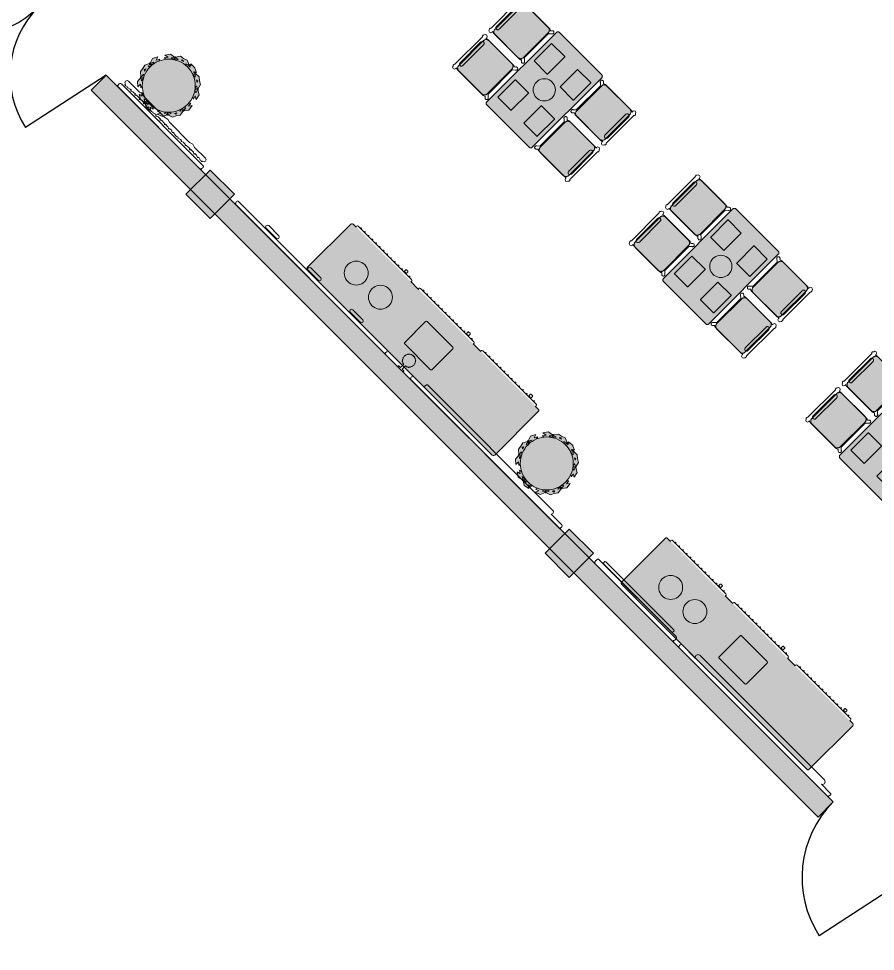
# Model space of a CAD drawing. Extents: x 2172.2 to 2210.6, y 415.3 to 458.1.
# Drawn here: x 2187.01 to 2197.02, y 415.27 to 426.18 of the extents above; entities that cross this region are included whole.
import ezdxf

# ---------------------------------------------------------------- set-up
doc = ezdxf.new("R2010")
doc.units = 0
for name, color, linetype, lineweight in [('AYAA_B2_CHAIRS', 7, 'Continuous', 18), ('AYAA_B2_COLUMNS', 8, 'Continuous', 30), ('AYAA_B2_FINE_DETAIL', 8, 'Continuous', 9), ('AYAA_B2_PLANTS', 94, 'Continuous', 18), ('AYAA_B2_SERVICE', 7, 'Continuous', 18), ('AYAA_B2_TABLES', 7, 'Continuous', 18), ('AYAA_B2_WALL_DECOR', 32, 'Continuous', 13), ('AYAA_B2_WALL_LIGHTS', 32, 'Continuous', 13), ('AYAA_B2_WALLS', 7, 'Continuous', 30)]:
    doc.layers.add(name, color=color, linetype=linetype, lineweight=lineweight)

# ---------------------------------------------------------------- blocks, each defined once
blk = doc.blocks.new('AYAA_B2_ARCHITECTURE')
at = {"layer": 'AYAA_B2_COLUMNS', "true_color": 0xc2b092}
for points in [[(-0.472302, -9.875465), (-0.755142, -10.158305), (-1.03795, -9.87543), (-0.755142, -9.592627)], [(3.727698, -14.075465), (3.444858, -14.358305), (3.16205, -14.07543), (3.444858, -13.792626)]]:
    blk.add_hatch(color=256, dxfattribs=at).paths.add_polyline_path(points)
at = {"layer": 'AYAA_B2_WALLS', "true_color": 0xe4e1d8}
blk.add_hatch(color=256, dxfattribs=at).paths.add_polyline_path([(6.354817, -17.161343), (-2.147606, -8.65892), (-1.970829, -8.482143), (6.531594, -16.984568)])
at = {"layer": 'AYAA_B2_COLUMNS', "linetype": 'Continuous', "lineweight": -2}
for points in [[(-0.472302, -9.875465), (-0.755142, -10.158305), (-1.03795, -9.87543), (-0.755142, -9.592627)], [(3.727698, -14.075465), (3.444858, -14.358305), (3.16205, -14.07543), (3.444858, -13.792626)]]:
    blk.add_lwpolyline(points, close=True, dxfattribs=at)
at = {"layer": 'AYAA_B2_WALLS', "linetype": 'Continuous', "lineweight": -2}
blk.add_lwpolyline([(6.354817, -17.161343), (-2.147606, -8.65892), (-1.970829, -8.482143), (6.531594, -16.984568)], close=True, dxfattribs=at)
blk = doc.blocks.new('AYAA_B2_DOOR_D0')
at = {"color": 0, "linetype": 'Continuous'}
blk.add_lwpolyline([(-0.625, 0), (-0.365, 1.223)], dxfattribs=at)
at = {"color": 0}
blk.add_arc((-0.625, 0), 1.25, 0, 78, dxfattribs=at)
blk = doc.blocks.new('AYAA_B2_DOOR_D3')
at = {"color": 0, "linetype": 'Continuous'}
for points in [[(-1.125, 0), (-0.891, 1.1)], [(1.125, 0), (0.891, 1.1)]]:
    blk.add_lwpolyline(points, dxfattribs=at)
at = {"color": 0}
for centre, start, end in [((-1.125, 0), 0, 78), ((1.125, 0), 102, 180)]:
    blk.add_arc(centre, 1.125, start, end, dxfattribs=at)
blk = doc.blocks.new('AYAA_B2_DINING_2')
at = {"true_color": 0xefe8d6}
blk.add_hatch(color=256, dxfattribs=at).paths.add_polyline_path([(-0.595225, -0.364695), (-0.597275, -0.36135), (-0.598776, -0.357725), (-0.599692, -0.353911), (-0.6, -0.35), (-0.6, 0.35), (-0.599692, 0.353911), (-0.598776, 0.357725), (-0.597275, 0.36135), (-0.595225, 0.364695), (-0.592678, 0.367678), (-0.589695, 0.370225), (-0.58635, 0.372275), (-0.582725, 0.373776), (-0.578911, 0.374692), (-0.575, 0.375), (0.575, 0.375), (0.578911, 0.374692), (0.582725, 0.373776), (0.58635, 0.372275), (0.589695, 0.370225), (0.592678, 0.367678), (0.595225, 0.364695), (0.597275, 0.36135), (0.598776, 0.357725), (0.599692, 0.353911), (0.6, 0.35), (0.6, -0.35), (0.599692, -0.353911), (0.598776, -0.357725), (0.597275, -0.36135), (0.595225, -0.364695), (0.592678, -0.367678), (0.589695, -0.370225), (0.58635, -0.372275), (0.582725, -0.373776), (0.578911, -0.374692), (0.575, -0.375), (-0.575, -0.375), (-0.578911, -0.374692), (-0.582725, -0.373776), (-0.58635, -0.372275), (-0.589695, -0.370225), (-0.592678, -0.367678)])
at = {"color": 0, "linetype": 'Continuous', "lineweight": -2}
blk.add_lwpolyline([(-0.599692, 0.353911), (-0.598776, 0.357725), (-0.597275, 0.36135), (-0.595225, 0.364695), (-0.592678, 0.367678), (-0.589695, 0.370225), (-0.58635, 0.372275), (-0.582725, 0.373776), (-0.578911, 0.374692), (-0.575, 0.375), (0.575, 0.375), (0.578911, 0.374692), (0.582725, 0.373776), (0.58635, 0.372275), (0.589695, 0.370225), (0.592678, 0.367678), (0.595225, 0.364695), (0.597275, 0.36135), (0.598776, 0.357725), (0.599692, 0.353911), (0.6, 0.35), (0.6, -0.35), (0.599692, -0.353911), (0.598776, -0.357725), (0.597275, -0.36135), (0.595225, -0.364695), (0.592678, -0.367678), (0.589695, -0.370225), (0.58635, -0.372275), (0.582725, -0.373776), (0.578911, -0.374692), (0.575, -0.375), (-0.575, -0.375), (-0.578911, -0.374692), (-0.582725, -0.373776), (-0.58635, -0.372275), (-0.589695, -0.370225), (-0.592678, -0.367678), (-0.595225, -0.364695), (-0.597275, -0.36135), (-0.598776, -0.357725), (-0.599692, -0.353911), (-0.6, -0.35), (-0.6, 0.35)], close=True, dxfattribs=at)
at = {"layer": 'AYAA_B2_FINE_DETAIL', "linetype": 'Continuous', "lineweight": -2}
for points in [[(-0.443, 0.325), (-0.157, 0.325), (-0.156001, 0.324733), (-0.155267, 0.323999), (-0.155, 0.323), (-0.155, 0.107), (-0.155267, 0.106001), (-0.156001, 0.105267), (-0.157, 0.105), (-0.443, 0.105), (-0.443999, 0.105267), (-0.444733, 0.106001), (-0.445, 0.107), (-0.445, 0.323), (-0.444733, 0.323999), (-0.443999, 0.324733)], [(0.155, 0.323), (0.155267, 0.323999), (0.156001, 0.324733), (0.157, 0.325), (0.443, 0.325), (0.443999, 0.324733), (0.444733, 0.323999), (0.445, 0.323), (0.445, 0.107), (0.444733, 0.106001), (0.443999, 0.105267), (0.443, 0.105), (0.157, 0.105), (0.156001, 0.105267), (0.155267, 0.106001), (0.155, 0.107)], [(-0.123637, 0.040172), (-0.115831, 0.059019), (-0.105172, 0.076412), (-0.091924, 0.091924), (-0.076412, 0.105172), (-0.059019, 0.115831), (-0.040172, 0.123637), (-0.020336, 0.128399), (0, 0.13), (0.020336, 0.128399), (0.040172, 0.123637), (0.059019, 0.115831), (0.076412, 0.105172), (0.091924, 0.091924), (0.105172, 0.076412), (0.115831, 0.059019), (0.123637, 0.040172), (0.128399, 0.020336), (0.13, 0), (0.128399, -0.020336), (0.123637, -0.040172), (0.115831, -0.059019), (0.105172, -0.076412), (0.091924, -0.091924), (0.076412, -0.105172), (0.059019, -0.115831), (0.040172, -0.123637), (0.020336, -0.128399), (0, -0.13), (-0.020336, -0.128399), (-0.040172, -0.123637), (-0.059019, -0.115831), (-0.076412, -0.105172), (-0.091924, -0.091924), (-0.105172, -0.076412), (-0.115831, -0.059019), (-0.123637, -0.040172), (-0.128399, -0.020336), (-0.13, 0), (-0.128399, 0.020336)], [(-0.443999, -0.105267), (-0.443, -0.105), (-0.157, -0.105), (-0.156001, -0.105267), (-0.155267, -0.106001), (-0.155, -0.107), (-0.155, -0.323), (-0.155267, -0.323999), (-0.156001, -0.324733), (-0.157, -0.325), (-0.443, -0.325), (-0.443999, -0.324733), (-0.444733, -0.323999), (-0.445, -0.323), (-0.445, -0.107), (-0.444733, -0.106001)], [(0.155267, -0.106001), (0.156001, -0.105267), (0.157, -0.105), (0.443, -0.105), (0.443999, -0.105267), (0.444733, -0.106001), (0.445, -0.107), (0.445, -0.323), (0.444733, -0.323999), (0.443999, -0.324733), (0.443, -0.325), (0.157, -0.325), (0.156001, -0.324733), (0.155267, -0.323999), (0.155, -0.323), (0.155, -0.107)]]:
    blk.add_lwpolyline(points, close=True, dxfattribs=at)
blk = doc.blocks.new('AYAA_B2_CHAIR_OLIVE')
at = {"true_color": 0xd7dec3}
blk.add_hatch(color=256, dxfattribs=at).paths.add_polyline_path([(-0.247475, -0.204863), (-0.248872, -0.200013), (-0.249717, -0.195038), (-0.25, -0.19), (-0.25, 0.19), (-0.249717, 0.195038), (-0.248872, 0.200013), (-0.247475, 0.204863), (-0.245544, 0.209525), (-0.243103, 0.213941), (-0.240182, 0.218057), (-0.23682, 0.22182), (-0.233057, 0.225182), (-0.228941, 0.228103), (-0.224525, 0.230544), (-0.219863, 0.232475), (-0.215013, 0.233872), (-0.210038, 0.234717), (-0.205, 0.235), (0.205, 0.235), (0.210038, 0.234717), (0.215013, 0.233872), (0.219863, 0.232475), (0.224525, 0.230544), (0.228941, 0.228103), (0.233057, 0.225182), (0.23682, 0.22182), (0.240182, 0.218057), (0.243103, 0.213941), (0.245544, 0.209525), (0.247475, 0.204863), (0.248872, 0.200013), (0.249717, 0.195038), (0.25, 0.19), (0.25, -0.19), (0.249717, -0.195038), (0.248872, -0.200013), (0.247475, -0.204863), (0.245544, -0.209525), (0.243103, -0.213941), (0.240182, -0.218057), (0.23682, -0.22182), (0.233057, -0.225182), (0.228941, -0.228103), (0.224525, -0.230544), (0.219863, -0.232475), (0.215013, -0.233872), (0.210038, -0.234717), (0.205, -0.235), (-0.205, -0.235), (-0.210038, -0.234717), (-0.215013, -0.233872), (-0.219863, -0.232475), (-0.224525, -0.230544), (-0.228941, -0.228103), (-0.233057, -0.225182), (-0.23682, -0.22182), (-0.240182, -0.218057), (-0.243103, -0.213941), (-0.245544, -0.209525)])
at = {"color": 0, "linetype": 'Continuous', "lineweight": -2}
for points in [[(-0.255, -0.233), (-0.242972, -0.233), (-0.245992, -0.22998), (-0.25, -0.215), (-0.25, 0.215), (-0.245992, 0.22998), (-0.240149, 0.235823), (-0.252556, 0.249383), (-0.254118, 0.250179), (-0.258321, 0.254382), (-0.26102, 0.259679), (-0.26195, 0.26555), (-0.26102, 0.271421), (-0.258321, 0.276718), (-0.254118, 0.280921), (-0.248821, 0.28362), (-0.24295, 0.28455), (-0.237079, 0.28362), (-0.231782, 0.280921), (-0.227579, 0.276718), (-0.22608, 0.273776), (-0.20172, 0.24715), (-0.200943, 0.245), (0.200943, 0.245), (0.20172, 0.24715), (0.22608, 0.273776), (0.227579, 0.276718), (0.231782, 0.280921), (0.237079, 0.28362), (0.24295, 0.28455), (0.248821, 0.28362), (0.254118, 0.280921), (0.258321, 0.276718), (0.26102, 0.271421), (0.26195, 0.26555), (0.26102, 0.259679), (0.258321, 0.254382), (0.254118, 0.250179), (0.252556, 0.249383), (0.240149, 0.235823), (0.245992, 0.22998), (0.25, 0.215), (0.25, -0.215), (0.245992, -0.22998), (0.242972, -0.233), (0.255, -0.233), (0.270556, -0.239444), (0.277, -0.255), (0.270556, -0.270556), (0.259027, -0.275332), (0.258321, -0.276718), (0.254118, -0.280921), (0.248821, -0.28362), (0.24295, -0.28455), (0.237079, -0.28362), (0.231782, -0.280921), (0.227861, -0.277), (-0.227861, -0.277), (-0.231782, -0.280921), (-0.237079, -0.28362), (-0.24295, -0.28455), (-0.248821, -0.28362), (-0.254118, -0.280921), (-0.258321, -0.276718), (-0.259027, -0.275332), (-0.270556, -0.270556), (-0.277, -0.255), (-0.270556, -0.239444)], [(-0.247475, -0.204863), (-0.248872, -0.200013), (-0.249717, -0.195038), (-0.25, -0.19), (-0.25, 0.19), (-0.249717, 0.195038), (-0.248872, 0.200013), (-0.247475, 0.204863), (-0.245544, 0.209525), (-0.243103, 0.213941), (-0.240182, 0.218057), (-0.23682, 0.22182), (-0.233057, 0.225182), (-0.228941, 0.228103), (-0.224525, 0.230544), (-0.219863, 0.232475), (-0.215013, 0.233872), (-0.210038, 0.234717), (-0.205, 0.235), (0.205, 0.235), (0.210038, 0.234717), (0.215013, 0.233872), (0.219863, 0.232475), (0.224525, 0.230544), (0.228941, 0.228103), (0.233057, 0.225182), (0.23682, 0.22182), (0.240182, 0.218057), (0.243103, 0.213941), (0.245544, 0.209525), (0.247475, 0.204863), (0.248872, 0.200013), (0.249717, 0.195038), (0.25, 0.19), (0.25, -0.19), (0.249717, -0.195038), (0.248872, -0.200013), (0.247475, -0.204863), (0.245544, -0.209525), (0.243103, -0.213941), (0.240182, -0.218057), (0.23682, -0.22182), (0.233057, -0.225182), (0.228941, -0.228103), (0.224525, -0.230544), (0.219863, -0.232475), (0.215013, -0.233872), (0.210038, -0.234717), (0.205, -0.235), (-0.205, -0.235), (-0.210038, -0.234717), (-0.215013, -0.233872), (-0.219863, -0.232475), (-0.224525, -0.230544), (-0.228941, -0.228103), (-0.233057, -0.225182), (-0.23682, -0.22182), (-0.240182, -0.218057), (-0.243103, -0.213941), (-0.245544, -0.209525)], [(-0.183735, -0.203506), (-0.1725, -0.2005), (0.1725, -0.2005), (0.183735, -0.203506), (0.191994, -0.211765), (0.195, -0.223), (0.191994, -0.234235), (0.183735, -0.242494), (0.1725, -0.2455), (-0.1725, -0.2455), (-0.183735, -0.242494), (-0.191994, -0.234235), (-0.195, -0.223), (-0.191994, -0.211765)]]:
    blk.add_lwpolyline(points, close=True, dxfattribs=at)
blk = doc.blocks.new('AYAA_B2_SIDEBOARD')
at = {"true_color": 0xe8ddc7}
blk.add_hatch(color=256, dxfattribs=at).paths.add_polyline_path([(-1.547328, 0.369987), (-1.539987, 0.377328), (-1.53, 0.38), (1.53, 0.38), (1.539987, 0.377328), (1.547328, 0.369987), (1.55, 0.36), (1.55, -0.36), (1.547328, -0.369987), (1.539987, -0.377328), (1.53, -0.38), (-1.53, -0.38), (-1.539987, -0.377328), (-1.547328, -0.369987), (-1.55, -0.36), (-1.55, 0.36)])
at = {"color": 0, "linetype": 'Continuous', "lineweight": -2}
for points in [[(-1.53, -0.38), (-1.539987, -0.377328), (-1.547328, -0.369987), (-1.55, -0.36), (-1.55, 0.36), (-1.547328, 0.369987), (-1.539987, 0.377328), (-1.53, 0.38), (1.53, 0.38), (1.539987, 0.377328), (1.547328, 0.369987), (1.55, 0.36), (1.55, -0.36), (1.547328, -0.369987), (1.539987, -0.377328), (1.53, -0.38), (1.481121, -0.38), (1.48313, -0.382009), (1.485, -0.389), (1.48313, -0.395991), (1.477991, -0.40113), (1.471, -0.403), (0.589, -0.403), (0.582009, -0.40113), (0.57687, -0.395991), (0.575, -0.389), (0.57687, -0.382009), (0.578879, -0.38), (0.451121, -0.38), (0.45313, -0.382009), (0.455, -0.389), (0.45313, -0.395991), (0.447991, -0.40113), (0.441, -0.403), (-0.441, -0.403), (-0.447991, -0.40113), (-0.45313, -0.395991), (-0.455, -0.389), (-0.45313, -0.382009), (-0.451121, -0.38), (-0.578879, -0.38), (-0.57687, -0.382009), (-0.575, -0.389), (-0.57687, -0.395991), (-0.582009, -0.40113), (-0.589, -0.403), (-1.471, -0.403), (-1.477991, -0.40113), (-1.48313, -0.395991), (-1.485, -0.389), (-1.48313, -0.382009), (-1.481121, -0.38)], [(-1.43, -0.415), (-1.433535, -0.413536), (-1.435, -0.41), (-1.433535, -0.406464), (-1.43, -0.405), (-1.426464, -0.406464), (-1.425, -0.41), (-1.426464, -0.413536)], [(-1.363461, -0.41), (-1.364926, -0.413536), (-1.368461, -0.415), (-1.371997, -0.413536), (-1.373461, -0.41), (-1.371997, -0.406464), (-1.368461, -0.405), (-1.364926, -0.406464)], [(-1.301923, -0.41), (-1.303388, -0.413536), (-1.306923, -0.415), (-1.310459, -0.413536), (-1.311923, -0.41), (-1.310459, -0.406464), (-1.306923, -0.405), (-1.303388, -0.406464)], [(-1.245385, -0.415), (-1.24892, -0.413536), (-1.250385, -0.41), (-1.24892, -0.406464), (-1.245385, -0.405), (-1.241849, -0.406464), (-1.240385, -0.41), (-1.241849, -0.413536)], [(-1.180311, -0.413536), (-1.183846, -0.415), (-1.187382, -0.413536), (-1.188846, -0.41), (-1.187382, -0.406464), (-1.183846, -0.405), (-1.180311, -0.406464), (-1.178846, -0.41)], [(-1.118772, -0.413536), (-1.122308, -0.415), (-1.125843, -0.413536), (-1.127308, -0.41), (-1.125843, -0.406464), (-1.122308, -0.405), (-1.118772, -0.406464), (-1.117308, -0.41)], [(-1.057234, -0.406464), (-1.055769, -0.41), (-1.057234, -0.413536), (-1.060769, -0.415), (-1.064305, -0.413536), (-1.065769, -0.41), (-1.064305, -0.406464), (-1.060769, -0.405)], [(-1.004231, -0.41), (-1.002766, -0.406464), (-0.999231, -0.405), (-0.995695, -0.406464), (-0.994231, -0.41), (-0.995695, -0.413536), (-0.999231, -0.415), (-1.002766, -0.413536)], [(-0.934157, -0.406464), (-0.932692, -0.41), (-0.934157, -0.413536), (-0.937692, -0.415), (-0.941228, -0.413536), (-0.942692, -0.41), (-0.941228, -0.406464), (-0.937692, -0.405)], [(-0.871154, -0.41), (-0.872618, -0.413536), (-0.876154, -0.415), (-0.879689, -0.413536), (-0.881154, -0.41), (-0.879689, -0.406464), (-0.876154, -0.405), (-0.872618, -0.406464)], [(-0.81108, -0.413536), (-0.814615, -0.415), (-0.818151, -0.413536), (-0.819615, -0.41), (-0.818151, -0.406464), (-0.814615, -0.405), (-0.81108, -0.406464), (-0.809615, -0.41)], [(-0.753077, -0.415), (-0.756612, -0.413536), (-0.758077, -0.41), (-0.756612, -0.406464), (-0.753077, -0.405), (-0.749541, -0.406464), (-0.748077, -0.41), (-0.749541, -0.413536)], [(-0.696538, -0.41), (-0.695074, -0.406464), (-0.691538, -0.405), (-0.688003, -0.406464), (-0.686538, -0.41), (-0.687306, -0.411855), (-0.686505, -0.412069), (-0.683569, -0.415005), (-0.6825, -0.419), (-0.6825, -0.435), (-0.683569, -0.438995), (-0.686505, -0.441931), (-0.6905, -0.443), (-0.7095, -0.443), (-0.713495, -0.441931), (-0.716431, -0.438995), (-0.7175, -0.435), (-0.7175, -0.419), (-0.716431, -0.415005), (-0.713495, -0.412069), (-0.7095, -0.411), (-0.696124, -0.411)], [(-0.633536, -0.413536), (-0.635, -0.41), (-0.633536, -0.406464), (-0.63, -0.405), (-0.626464, -0.406464), (-0.625, -0.41), (-0.626464, -0.413536), (-0.63, -0.415)], [(-0.396464, -0.406464), (-0.395, -0.41), (-0.396464, -0.413536), (-0.4, -0.415), (-0.403536, -0.413536), (-0.405, -0.41), (-0.403536, -0.406464), (-0.4, -0.405)], [(-0.338462, -0.405), (-0.334926, -0.406464), (-0.333462, -0.41), (-0.334926, -0.413536), (-0.338462, -0.415), (-0.341997, -0.413536), (-0.343462, -0.41), (-0.341997, -0.406464)], [(-0.276923, -0.405), (-0.273388, -0.406464), (-0.271923, -0.41), (-0.273388, -0.413536), (-0.276923, -0.415), (-0.280459, -0.413536), (-0.281923, -0.41), (-0.280459, -0.406464)], [(-0.215385, -0.405), (-0.211849, -0.406464), (-0.210385, -0.41), (-0.211849, -0.413536), (-0.215385, -0.415), (-0.21892, -0.413536), (-0.220385, -0.41), (-0.21892, -0.406464)], [(-0.153846, -0.405), (-0.150311, -0.406464), (-0.148846, -0.41), (-0.150311, -0.413536), (-0.153846, -0.415), (-0.157382, -0.413536), (-0.158846, -0.41), (-0.157382, -0.406464)], [(-0.088772, -0.406464), (-0.087308, -0.41), (-0.088772, -0.413536), (-0.092308, -0.415), (-0.095843, -0.413536), (-0.097308, -0.41), (-0.095843, -0.406464), (-0.092308, -0.405)], [(-0.025769, -0.41), (-0.027234, -0.413536), (-0.030769, -0.415), (-0.034305, -0.413536), (-0.035769, -0.41), (-0.034305, -0.406464), (-0.030769, -0.405), (-0.027234, -0.406464)], [(0.030769, -0.415), (0.027234, -0.413536), (0.025769, -0.41), (0.027234, -0.406464), (0.030769, -0.405), (0.034305, -0.406464), (0.035769, -0.41), (0.034305, -0.413536)], [(0.095843, -0.406464), (0.097308, -0.41), (0.095843, -0.413536), (0.092308, -0.415), (0.088772, -0.413536), (0.087308, -0.41), (0.088772, -0.406464), (0.092308, -0.405)], [(0.148846, -0.41), (0.150311, -0.406464), (0.153846, -0.405), (0.157382, -0.406464), (0.158846, -0.41), (0.157382, -0.413536), (0.153846, -0.415), (0.150311, -0.413536)], [(0.215385, -0.405), (0.21892, -0.406464), (0.220385, -0.41), (0.21892, -0.413536), (0.215385, -0.415), (0.211849, -0.413536), (0.210385, -0.41), (0.211849, -0.406464)], [(0.276923, -0.405), (0.280459, -0.406464), (0.281923, -0.41), (0.280459, -0.413536), (0.276923, -0.415), (0.273388, -0.413536), (0.271923, -0.41), (0.273388, -0.406464)], [(0.313569, -0.415005), (0.316505, -0.412069), (0.3205, -0.411), (0.333876, -0.411), (0.333462, -0.41), (0.334926, -0.406464), (0.338462, -0.405), (0.341997, -0.406464), (0.343462, -0.41), (0.342694, -0.411855), (0.343495, -0.412069), (0.346431, -0.415005), (0.3475, -0.419), (0.3475, -0.435), (0.346431, -0.438995), (0.343495, -0.441931), (0.3395, -0.443), (0.3205, -0.443), (0.316505, -0.441931), (0.313569, -0.438995), (0.3125, -0.435), (0.3125, -0.419)], [(0.403536, -0.413536), (0.4, -0.415), (0.396464, -0.413536), (0.395, -0.41), (0.396464, -0.406464), (0.4, -0.405), (0.403536, -0.406464), (0.405, -0.41)], [(0.625, -0.41), (0.626464, -0.406464), (0.63, -0.405), (0.633536, -0.406464), (0.635, -0.41), (0.633536, -0.413536), (0.63, -0.415), (0.626464, -0.413536)], [(0.695074, -0.413536), (0.691538, -0.415), (0.688003, -0.413536), (0.686538, -0.41), (0.688003, -0.406464), (0.691538, -0.405), (0.695074, -0.406464), (0.696538, -0.41)], [(0.749541, -0.406464), (0.753077, -0.405), (0.756612, -0.406464), (0.758077, -0.41), (0.756612, -0.413536), (0.753077, -0.415), (0.749541, -0.413536), (0.748077, -0.41)], [(0.81108, -0.406464), (0.814615, -0.405), (0.818151, -0.406464), (0.819615, -0.41), (0.818151, -0.413536), (0.814615, -0.415), (0.81108, -0.413536), (0.809615, -0.41)], [(0.879689, -0.406464), (0.881154, -0.41), (0.879689, -0.413536), (0.876154, -0.415), (0.872618, -0.413536), (0.871154, -0.41), (0.872618, -0.406464), (0.876154, -0.405)], [(0.934157, -0.406464), (0.937692, -0.405), (0.941228, -0.406464), (0.942692, -0.41), (0.941228, -0.413536), (0.937692, -0.415), (0.934157, -0.413536), (0.932692, -0.41)], [(0.995695, -0.406464), (0.999231, -0.405), (1.002766, -0.406464), (1.004231, -0.41), (1.002766, -0.413536), (0.999231, -0.415), (0.995695, -0.413536), (0.994231, -0.41)], [(1.065769, -0.41), (1.064305, -0.413536), (1.060769, -0.415), (1.057234, -0.413536), (1.055769, -0.41), (1.057234, -0.406464), (1.060769, -0.405), (1.064305, -0.406464)], [(1.125843, -0.413536), (1.122308, -0.415), (1.118772, -0.413536), (1.117308, -0.41), (1.118772, -0.406464), (1.122308, -0.405), (1.125843, -0.406464), (1.127308, -0.41)], [(1.188846, -0.41), (1.187382, -0.413536), (1.183846, -0.415), (1.180311, -0.413536), (1.178846, -0.41), (1.180311, -0.406464), (1.183846, -0.405), (1.187382, -0.406464)], [(1.250385, -0.41), (1.24892, -0.413536), (1.245385, -0.415), (1.241849, -0.413536), (1.240385, -0.41), (1.241849, -0.406464), (1.245385, -0.405), (1.24892, -0.406464)], [(1.310459, -0.413536), (1.306923, -0.415), (1.303388, -0.413536), (1.301923, -0.41), (1.303388, -0.406464), (1.306923, -0.405), (1.310459, -0.406464), (1.311923, -0.41)], [(1.346505, -0.412069), (1.3505, -0.411), (1.363875, -0.411), (1.363461, -0.41), (1.364926, -0.406464), (1.368461, -0.405), (1.371997, -0.406464), (1.373461, -0.41), (1.372693, -0.411854), (1.373495, -0.412069), (1.376431, -0.415005), (1.3775, -0.419), (1.3775, -0.435), (1.376431, -0.438995), (1.373495, -0.441931), (1.3695, -0.443), (1.3505, -0.443), (1.346505, -0.441931), (1.343569, -0.438995), (1.3425, -0.435), (1.3425, -0.419), (1.343569, -0.415005)], [(1.433535, -0.413536), (1.43, -0.415), (1.426464, -0.413536), (1.425, -0.41), (1.426464, -0.406464), (1.43, -0.405), (1.433535, -0.406464), (1.435, -0.41)]]:
    blk.add_lwpolyline(points, close=True, dxfattribs=at)
at = {"layer": 'AYAA_B2_FINE_DETAIL', "linetype": 'Continuous', "lineweight": -2}
for points in [[(-1.224741, 0.063559), (-1.213262, 0.08229), (-1.198995, 0.098995), (-1.18229, 0.113262), (-1.163559, 0.124741), (-1.143262, 0.133148), (-1.121901, 0.138276), (-1.1, 0.14), (-1.078099, 0.138276), (-1.056738, 0.133148), (-1.036441, 0.124741), (-1.01771, 0.113262), (-1.001005, 0.098995), (-0.986738, 0.08229), (-0.975259, 0.063559), (-0.966852, 0.043262), (-0.961724, 0.021901), (-0.96, 0), (-0.961724, -0.021901), (-0.966852, -0.043262), (-0.975259, -0.063559), (-0.986738, -0.08229), (-1.001005, -0.098995), (-1.01771, -0.113262), (-1.036441, -0.124741), (-1.056738, -0.133148), (-1.078099, -0.138276), (-1.1, -0.14), (-1.121901, -0.138276), (-1.143262, -0.133148), (-1.163559, -0.124741), (-1.18229, -0.113262), (-1.198995, -0.098995), (-1.213262, -0.08229), (-1.224741, -0.063559), (-1.233148, -0.043262), (-1.238276, -0.021901), (-1.24, 0), (-1.238276, 0.021901), (-1.233148, 0.043262)], [(-0.838276, 0.021901), (-0.833148, 0.043262), (-0.824741, 0.063559), (-0.813262, 0.08229), (-0.798995, 0.098995), (-0.78229, 0.113262), (-0.763559, 0.124741), (-0.743262, 0.133148), (-0.721901, 0.138276), (-0.7, 0.14), (-0.678099, 0.138276), (-0.656738, 0.133148), (-0.636441, 0.124741), (-0.61771, 0.113262), (-0.601005, 0.098995), (-0.586738, 0.08229), (-0.575259, 0.063559), (-0.566852, 0.043262), (-0.561724, 0.021901), (-0.56, 0), (-0.561724, -0.021901), (-0.566852, -0.043262), (-0.575259, -0.063559), (-0.586738, -0.08229), (-0.601005, -0.098995), (-0.61771, -0.113262), (-0.636441, -0.124741), (-0.656738, -0.133148), (-0.678099, -0.138276), (-0.7, -0.14), (-0.721901, -0.138276), (-0.743262, -0.133148), (-0.763559, -0.124741), (-0.78229, -0.113262), (-0.798995, -0.098995), (-0.813262, -0.08229), (-0.824741, -0.063559), (-0.833148, -0.043262), (-0.838276, -0.021901), (-0.84, 0)], [(-0.118992, 0.183397), (-0.113, 0.185), (0.313, 0.185), (0.318992, 0.183397), (0.323397, 0.178992), (0.325, 0.173), (0.325, -0.173), (0.323397, -0.178992), (0.318992, -0.183397), (0.313, -0.185), (-0.113, -0.185), (-0.118992, -0.183397), (-0.123397, -0.178992), (-0.125, -0.173), (-0.125, 0.173), (-0.123397, 0.178992)]]:
    blk.add_lwpolyline(points, close=True, dxfattribs=at)
blk = doc.blocks.new('AYAA_B2_PLANTER')
at = {"true_color": 0xccdab5}
h = blk.add_hatch(color=256, dxfattribs=at)
h.paths.add_polyline_path([(-0.314582, -0.176177), (-0.34944, -0.121314), (-0.336246, -0.063287), (-0.338237, -0.062792), (-0.340588, -0.058893), (-0.339683, -0.054431), (-0.337973, -0.053296), (-0.369886, -0.003068), (-0.355475, 0.060314), (-0.331772, 0.023007), (-0.321972, 0.066107), (-0.30676, 0.042164), (-0.304043, 0.060478), (-0.296652, 0.089988), (-0.286403, 0.118632), (-0.280823, 0.13043), (-0.30658, 0.118511), (-0.291515, 0.160064), (-0.331628, 0.141502), (-0.309474, 0.20261), (-0.255468, 0.227602), (-0.256292, 0.22948), (-0.254641, 0.233723), (-0.250554, 0.235732), (-0.248612, 0.235071), (-0.22833, 0.291016), (-0.18698, 0.310151), (-0.150749, 0.337787), (-0.091788, 0.329601), (-0.091462, 0.331547), (-0.087769, 0.334189), (-0.083255, 0.333702), (-0.082014, 0.332167), (-0.034685, 0.368269), (0.029698, 0.35933), (-0.005446, 0.332524), (0.038334, 0.326445), (0.015759, 0.309226), (0.030385, 0.308507), (0.060478, 0.304043), (0.089988, 0.296652), (0.105943, 0.290943), (0.091863, 0.31559), (0.134551, 0.304134), (0.112627, 0.342513), (0.175406, 0.325665), (0.204933, 0.273978), (0.206673, 0.274908), (0.21102, 0.273598), (0.213392, 0.269726), (0.212934, 0.267806), (0.270427, 0.252378), (0.293029, 0.212813), (0.32366, 0.17908), (0.320546, 0.119665), (0.322646, 0.119524), (0.325649, 0.11609), (0.325495, 0.111531), (0.323958, 0.110094), (0.332125, 0.1011), (0.34, 0.12), (0.361231, 0.069046), (0.363954, 0.066047), (0.363789, 0.062905), (0.365, 0.06), (0.363441, 0.056259), (0.360553, 0.001136), (0.346789, 0.016294), (0.342105, 0.005053), (0.343905, 0.004243), (0.345522, 0), (0.343905, -0.004243), (0.342105, -0.005053), (0.365, -0.06), (0.347475, -0.102059), (0.339471, -0.146917), (0.290523, -0.180738), (0.291693, -0.182487), (0.290809, -0.186962), (0.287104, -0.189624), (0.285028, -0.189285), (0.274576, -0.247856), (0.2211, -0.284806), (0.228864, -0.241294), (0.192501, -0.26642), (0.1974, -0.238964), (0.196662, -0.239633), (0.172227, -0.257756), (0.146133, -0.273396), (0.119186, -0.286141), (0.145726, -0.294619), (0.106529, -0.315045), (0.148633, -0.328494), (0.09099, -0.358533), (0.034315, -0.34043), (0.033645, -0.342424), (0.029562, -0.344457), (0.025191, -0.34315), (0.024191, -0.341299), (-0.02857, -0.368794), (-0.071975, -0.354929), (-0.117352, -0.35079), (-0.155242, -0.304904), (-0.15685, -0.306178), (-0.161374, -0.305659), (-0.164354, -0.302216), (-0.164209, -0.30017), (-0.223471, -0.294764), (-0.264858, -0.244643), (-0.220841, -0.248658), (-0.248984, -0.214576), (-0.22109, -0.217121), (-0.239633, -0.196662), (-0.257756, -0.172227), (-0.273396, -0.146133), (-0.274861, -0.143036), (-0.281079, -0.170384), (-0.304783, -0.133077)])
h.paths.add_polyline_path([(0.32938, 0.006), (0.3375, 0.006), (0.330287, 0.023311)], flags=0)
h.paths.add_polyline_path([(0.32464, -0.006), (0.309705, -0.006), (0.309578, -0.008587), (0.323, -0.0408), (0.3375, -0.006), (0.328751, -0.006), (0.328527, -0.010281)], flags=0)
h.paths.add_polyline_path([(0.33044, -0.097057), (0.323, -0.0792), (0.317182, -0.093164), (0.314525, -0.108055)], flags=0)
h.paths.add_polyline_path([(0.319918, 0.107677), (0.31227, 0.104951), (0.318937, 0.088952)], flags=0)
h.paths.add_polyline_path([(0.307649, 0.116043), (0.315889, 0.11898), (0.290546, 0.146891), (0.288725, 0.112142), (0.289628, 0.109619), (0.303776, 0.114662), (0.306, 0.12)], flags=0)
h.paths.add_polyline_path([(0.309578, 0.008587), (0.309705, 0.006), (0.313744, 0.006), (0.310149, 0.009959)], flags=0)
h.paths.add_polyline_path([(0.295485, 0.094765), (0.297542, 0.099701), (0.293671, 0.098321), (0.29459, 0.095751)], flags=0)
h.paths.add_polyline_path([(0.264914, -0.160285), (0.263661, -0.162376), (0.287137, -0.177468), (0.293759, -0.140353)], flags=0)
h.paths.add_polyline_path([(0.249631, -0.208993), (0.280647, -0.187562), (0.257445, -0.172646), (0.255695, -0.175005)], flags=0)
h.paths.add_polyline_path([(0.267482, 0.194261), (0.277651, 0.183062), (0.278664, 0.20238), (0.259979, 0.207395)], flags=0)
h.paths.add_polyline_path([(0.229573, 0.230846), (0.210872, 0.263581), (0.193952, 0.241643), (0.196566, 0.239704)], flags=0)
h.paths.add_polyline_path([(0.18234, 0.250255), (0.184312, 0.248793), (0.20137, 0.27091), (0.164959, 0.280681)], flags=0)
h.paths.add_polyline_path([(0.06827, -0.318328), (0.035259, -0.307784), (0.032472, -0.308197), (0.034836, -0.335751)], flags=0)
h.paths.add_polyline_path([(-0.013033, -0.325306), (0.02288, -0.336777), (0.020496, -0.308993), (0.018039, -0.309114)], flags=0)
h.paths.add_polyline_path([(-0.072835, 0.300948), (-0.070392, 0.30156), (-0.042586, 0.322769), (-0.079928, 0.327954)], flags=0)
h.paths.add_polyline_path([(-0.0657, -0.323987), (-0.080764, -0.322613), (-0.068447, -0.33753), (-0.051291, -0.328589)], flags=0)
h.paths.add_polyline_path([(-0.091535, 0.324905), (-0.12151, 0.302042), (-0.087386, 0.297304), (-0.084477, 0.298032)], flags=0)
h.paths.add_polyline_path([(-0.139269, -0.276642), (-0.152266, -0.301259), (-0.114722, -0.304684), (-0.136985, -0.277723)], flags=0)
h.paths.add_polyline_path([(-0.152218, -0.269749), (-0.186882, -0.266587), (-0.162878, -0.295657), (-0.149925, -0.271123)], flags=0)
h.paths.add_polyline_path([(-0.170679, 0.283112), (-0.15865, 0.292287), (-0.177811, 0.294948), (-0.184405, 0.276761)], flags=0)
h.paths.add_polyline_path([(-0.244585, 0.232638), (-0.224083, 0.213819), (-0.222168, 0.215932), (-0.210371, 0.24847)], flags=0)
h.paths.add_polyline_path([(-0.232141, 0.204928), (-0.252699, 0.223798), (-0.265549, 0.188355), (-0.23388, 0.20301)], flags=0)
h.paths.add_polyline_path([(-0.303717, -0.061779), (-0.304043, -0.060478), (-0.304306, -0.058708), (-0.331542, -0.063418), (-0.311325, -0.095238)], flags=0)
h.paths.add_polyline_path([(-0.306067, -0.046834), (-0.306424, -0.044428), (-0.325228, -0.014831), (-0.333587, -0.051593)], flags=0)
at = {"color": 0, "linetype": 'Continuous', "lineweight": -2}
for points in [[(-0.314582, -0.176177), (-0.34944, -0.121314), (-0.336246, -0.063287), (-0.338237, -0.062792), (-0.340588, -0.058893), (-0.339683, -0.054431), (-0.337973, -0.053296), (-0.369886, -0.003068), (-0.355475, 0.060314), (-0.331772, 0.023007), (-0.321972, 0.066107), (-0.30676, 0.042164), (-0.304043, 0.060478), (-0.296652, 0.089988), (-0.286403, 0.118632), (-0.280823, 0.13043), (-0.30658, 0.118511), (-0.291515, 0.160064), (-0.331628, 0.141502), (-0.309474, 0.20261), (-0.255468, 0.227602), (-0.256292, 0.22948), (-0.254641, 0.233723), (-0.250554, 0.235732), (-0.248612, 0.235071), (-0.22833, 0.291016), (-0.18698, 0.310151), (-0.150749, 0.337787), (-0.091788, 0.329601), (-0.091462, 0.331547), (-0.087769, 0.334189), (-0.083255, 0.333702), (-0.082014, 0.332167), (-0.034685, 0.368269), (0.029698, 0.35933), (-0.005446, 0.332524), (0.038334, 0.326445), (0.015759, 0.309226), (0.030385, 0.308507), (0.060478, 0.304043), (0.089988, 0.296652), (0.105943, 0.290943), (0.091863, 0.31559), (0.134551, 0.304134), (0.112627, 0.342513), (0.175406, 0.325665), (0.204933, 0.273978), (0.206673, 0.274908), (0.21102, 0.273598), (0.213392, 0.269726), (0.212934, 0.267806), (0.270427, 0.252378), (0.293029, 0.212813), (0.32366, 0.17908), (0.320546, 0.119665), (0.322646, 0.119524), (0.325649, 0.11609), (0.325495, 0.111531), (0.323958, 0.110094), (0.332125, 0.1011), (0.34, 0.12), (0.361231, 0.069046), (0.363954, 0.066047), (0.363789, 0.062905), (0.365, 0.06), (0.363441, 0.056259), (0.360553, 0.001136), (0.346789, 0.016294), (0.342105, 0.005053), (0.343905, 0.004243), (0.345522, 0), (0.343905, -0.004243), (0.342105, -0.005053), (0.365, -0.06), (0.347475, -0.102059), (0.339471, -0.146917), (0.290523, -0.180738), (0.291693, -0.182487), (0.290809, -0.186962), (0.287104, -0.189624), (0.285028, -0.189285), (0.274576, -0.247856), (0.2211, -0.284806), (0.228864, -0.241294), (0.192501, -0.26642), (0.1974, -0.238964), (0.196662, -0.239633), (0.172227, -0.257756), (0.146133, -0.273396), (0.119186, -0.286141), (0.145726, -0.294619), (0.106529, -0.315045), (0.148633, -0.328494), (0.09099, -0.358533), (0.034315, -0.34043), (0.033645, -0.342424), (0.029562, -0.344457), (0.025191, -0.34315), (0.024191, -0.341299), (-0.02857, -0.368794), (-0.071975, -0.354929), (-0.117352, -0.35079), (-0.155242, -0.304904), (-0.15685, -0.306178), (-0.161374, -0.305659), (-0.164354, -0.302216), (-0.164209, -0.30017), (-0.223471, -0.294764), (-0.264858, -0.244643), (-0.220841, -0.248658), (-0.248984, -0.214576), (-0.22109, -0.217121), (-0.239633, -0.196662), (-0.257756, -0.172227), (-0.273396, -0.146133), (-0.274861, -0.143036), (-0.281079, -0.170384), (-0.304783, -0.133077)], [(-0.072835, 0.300948), (-0.070392, 0.30156), (-0.042586, 0.322769), (-0.079928, 0.327954)], [(-0.304043, 0.060478), (-0.296652, 0.089988), (-0.286403, 0.118632), (-0.273396, 0.146133), (-0.257756, 0.172227), (-0.239633, 0.196662), (-0.219203, 0.219203), (-0.196662, 0.239633), (-0.172227, 0.257756), (-0.146133, 0.273396), (-0.118632, 0.286403), (-0.089988, 0.296652), (-0.060478, 0.304043), (-0.030385, 0.308507), (0, 0.31), (0.030385, 0.308507), (0.060478, 0.304043), (0.089988, 0.296652), (0.118632, 0.286403), (0.146133, 0.273396), (0.172227, 0.257756), (0.196662, 0.239633), (0.219203, 0.219203), (0.239633, 0.196662), (0.257756, 0.172227), (0.273396, 0.146133), (0.286403, 0.118632), (0.296652, 0.089988), (0.304043, 0.060478), (0.308507, 0.030385), (0.31, 0), (0.308507, -0.030385), (0.304043, -0.060478), (0.296652, -0.089988), (0.286403, -0.118632), (0.273396, -0.146133), (0.257756, -0.172227), (0.239633, -0.196662), (0.219203, -0.219203), (0.196662, -0.239633), (0.172227, -0.257756), (0.146133, -0.273396), (0.118632, -0.286403), (0.089988, -0.296652), (0.060478, -0.304043), (0.030385, -0.308507), (0, -0.31), (-0.030385, -0.308507), (-0.060478, -0.304043), (-0.089988, -0.296652), (-0.118632, -0.286403), (-0.146133, -0.273396), (-0.172227, -0.257756), (-0.196662, -0.239633), (-0.219203, -0.219203), (-0.239633, -0.196662), (-0.257756, -0.172227), (-0.273396, -0.146133), (-0.286403, -0.118632), (-0.296652, -0.089988), (-0.304043, -0.060478), (-0.308507, -0.030385), (-0.31, 0), (-0.308507, 0.030385)], [(-0.232141, 0.204928), (-0.252699, 0.223798), (-0.265549, 0.188355), (-0.23388, 0.20301)], [(-0.244585, 0.232638), (-0.224083, 0.213819), (-0.222168, 0.215932), (-0.210371, 0.24847)], [(-0.170679, 0.283112), (-0.15865, 0.292287), (-0.177811, 0.294948), (-0.184405, 0.276761)], [(-0.091535, 0.324905), (-0.12151, 0.302042), (-0.087386, 0.297304), (-0.084477, 0.298032)], [(0.18234, 0.250255), (0.184312, 0.248793), (0.20137, 0.27091), (0.164959, 0.280681)], [(0.229573, 0.230846), (0.210872, 0.263581), (0.193952, 0.241643), (0.196566, 0.239704)], [(0.267482, 0.194261), (0.277651, 0.183062), (0.278664, 0.20238), (0.259979, 0.207395)], [(0.307649, 0.116043), (0.315889, 0.11898), (0.290546, 0.146891), (0.288725, 0.112142), (0.289628, 0.109619), (0.303776, 0.114662), (0.306, 0.12)], [(0.295485, 0.094765), (0.297542, 0.099701), (0.293671, 0.098321), (0.29459, 0.095751)], [(0.309578, 0.008587), (0.309705, 0.006), (0.313744, 0.006), (0.310149, 0.009959)], [(0.319918, 0.107677), (0.31227, 0.104951), (0.318937, 0.088952)], [(0.32938, 0.006), (0.3375, 0.006), (0.330287, 0.023311)], [(-0.306067, -0.046834), (-0.306424, -0.044428), (-0.325228, -0.014831), (-0.333587, -0.051593)], [(-0.303717, -0.061779), (-0.304043, -0.060478), (-0.304306, -0.058708), (-0.331542, -0.063418), (-0.311325, -0.095238)], [(0.32464, -0.006), (0.309705, -0.006), (0.309578, -0.008587), (0.323, -0.0408), (0.3375, -0.006), (0.328751, -0.006), (0.328527, -0.010281)], [(0.33044, -0.097057), (0.323, -0.0792), (0.317182, -0.093164), (0.314525, -0.108055)], [(0.249631, -0.208993), (0.280647, -0.187562), (0.257445, -0.172646), (0.255695, -0.175005)], [(0.264914, -0.160285), (0.263661, -0.162376), (0.287137, -0.177468), (0.293759, -0.140353)], [(-0.152218, -0.269749), (-0.186882, -0.266587), (-0.162878, -0.295657), (-0.149925, -0.271123)], [(-0.139269, -0.276642), (-0.152266, -0.301259), (-0.114722, -0.304684), (-0.136985, -0.277723)], [(-0.0657, -0.323987), (-0.080764, -0.322613), (-0.068447, -0.33753), (-0.051291, -0.328589)], [(-0.013033, -0.325306), (0.02288, -0.336777), (0.020496, -0.308993), (0.018039, -0.309114)], [(0.06827, -0.318328), (0.035259, -0.307784), (0.032472, -0.308197), (0.034836, -0.335751)]]:
    blk.add_lwpolyline(points, close=True, dxfattribs=at)
blk = doc.blocks.new('AYAA_B2_UNIQUE_WALL_COMPOSITION_05')
at = {"color": 0, "linetype": 'Continuous', "lineweight": -2}
for points in [[(-0.655888, 0.01), (0.655888, 0.01), (0.655888, -0.001), (0.646203, -0.001), (0.653217, -0.008013), (0.655888, -0.018), (0.655888, -0.038), (0.653217, -0.047987), (0.645875, -0.055328), (0.635889, -0.058), (-0.635889, -0.058), (-0.645875, -0.055328), (-0.653217, -0.047987), (-0.655888, -0.038), (-0.655888, -0.018), (-0.653217, -0.008013), (-0.646203, -0.001), (-0.655888, -0.001)], [(-0.564064, -0.06), (0.564064, -0.06), (0.57149, -0.065272), (0.574566, -0.078), (0.57149, -0.090728), (0.564064, -0.096), (-0.564064, -0.096), (-0.57149, -0.090728), (-0.574566, -0.078), (-0.57149, -0.065272)]]:
    blk.add_lwpolyline(points, close=True, dxfattribs=at)
blk = doc.blocks.new('AYAA_B2_UNIQUE_WALL_COMPOSITION_13')
at = {"color": 0, "linetype": 'Continuous', "lineweight": -2}
for points in [[(-0.690095, -0.008512), (-0.684083, -0.0025), (-0.6925, -0.0025), (-0.6925, 0.0085), (0.6925, 0.0085), (0.6925, -0.0025), (0.684083, -0.0025), (0.690095, -0.008512), (0.6925, -0.0175), (0.6925, -0.0265), (0.690095, -0.035488), (0.683488, -0.042095), (0.6745, -0.0445), (-0.6745, -0.0445), (-0.683488, -0.042095), (-0.690095, -0.035488), (-0.6925, -0.0265), (-0.6925, -0.0175)], [(-0.6371, -0.075), (-0.635744, -0.075), (-0.635851, -0.073913), (-0.634997, -0.069748), (-0.633605, -0.06573), (-0.632489, -0.064214), (-0.613066, -0.069546), (-0.613026, -0.069189), (-0.611006, -0.065372), (-0.608626, -0.064266), (-0.57376, -0.075), (-0.568258, -0.075), (-0.569958, -0.072821), (-0.569542, -0.068418), (-0.566808, -0.064942), (-0.563358, -0.064429), (-0.536916, -0.075), (-0.507832, -0.075), (-0.509997, -0.071422), (-0.508914, -0.067036), (-0.505254, -0.064386), (-0.501162, -0.065025), (-0.486363, -0.075), (-0.438548, -0.075), (-0.439539, -0.07175), (-0.439048, -0.067334), (-0.435483, -0.064479), (-0.430932, -0.064859), (-0.428061, -0.06825), (-0.426002, -0.075), (-0.373732, -0.075), (-0.365545, -0.06597), (-0.361577, -0.064209), (-0.357329, -0.065841), (-0.355291, -0.069909), (-0.356655, -0.07403), (-0.357534, -0.075), (-0.31792, -0.075), (-0.296958, -0.064623), (-0.293106, -0.064677), (-0.289951, -0.067849), (-0.289342, -0.072281), (-0.291355, -0.075), (-0.273687, -0.075), (-0.242574, -0.064325), (-0.239624, -0.065171), (-0.237262, -0.068846), (-0.23692, -0.072638), (-0.21869, -0.067419), (-0.218105, -0.06573), (-0.216989, -0.064214), (-0.212142, -0.065544), (-0.207558, -0.064232), (-0.205796, -0.065555), (-0.205235, -0.066853), (-0.195468, -0.064209), (-0.195193, -0.065226), (-0.193126, -0.064266), (-0.15826, -0.075), (-0.152758, -0.075), (-0.154458, -0.072821), (-0.154042, -0.068418), (-0.151308, -0.064942), (-0.147858, -0.064429), (-0.121416, -0.075), (-0.092332, -0.075), (-0.094497, -0.071422), (-0.093414, -0.067036), (-0.089754, -0.064386), (-0.085662, -0.065025), (-0.070863, -0.075), (-0.023048, -0.075), (-0.024039, -0.07175), (-0.023548, -0.067334), (-0.019983, -0.064479), (-0.015432, -0.064859), (-0.012561, -0.06825), (-0.010502, -0.075), (0.041768, -0.075), (0.049955, -0.06597), (0.053923, -0.064209), (0.058171, -0.065841), (0.060209, -0.069909), (0.058845, -0.07403), (0.057966, -0.075), (0.09758, -0.075), (0.118542, -0.064623), (0.122394, -0.064677), (0.125549, -0.067849), (0.126158, -0.072281), (0.124145, -0.075), (0.141813, -0.075), (0.172926, -0.064325), (0.175876, -0.065171), (0.178238, -0.068846), (0.17858, -0.072638), (0.19681, -0.067419), (0.197395, -0.06573), (0.198511, -0.064214), (0.203358, -0.065544), (0.207942, -0.064232), (0.209704, -0.065555), (0.210265, -0.066853), (0.220032, -0.064209), (0.220307, -0.065226), (0.222374, -0.064266), (0.25724, -0.075), (0.262742, -0.075), (0.261042, -0.072821), (0.261458, -0.068418), (0.264192, -0.064942), (0.267642, -0.064429), (0.294084, -0.075), (0.323168, -0.075), (0.321003, -0.071422), (0.322086, -0.067036), (0.325746, -0.064386), (0.329838, -0.065025), (0.344637, -0.075), (0.392452, -0.075), (0.391461, -0.07175), (0.391952, -0.067334), (0.395517, -0.064479), (0.400068, -0.064859), (0.402939, -0.06825), (0.404998, -0.075), (0.457268, -0.075), (0.465455, -0.06597), (0.469423, -0.064209), (0.473671, -0.065841), (0.475709, -0.069909), (0.474345, -0.07403), (0.473466, -0.075), (0.51308, -0.075), (0.534042, -0.064623), (0.537894, -0.064677), (0.541049, -0.067849), (0.541658, -0.072281), (0.539645, -0.075), (0.557313, -0.075), (0.588426, -0.064325), (0.591376, -0.065171), (0.593738, -0.068846), (0.59408, -0.072638), (0.623442, -0.064232), (0.625204, -0.065555), (0.625765, -0.066853), (0.635532, -0.064209), (0.638625, -0.075632), (0.654761, -0.082322), (0.662076, -0.1), (0.654761, -0.117678), (0.6371, -0.125), (0.456923, -0.125), (0.417068, -0.135791), (0.417039, -0.135684), (0.416777, -0.135487), (0.415977, -0.135791), (0.415022, -0.135424), (0.414651, -0.135366), (0.414062, -0.135582), (0.413912, -0.135786), (0.374619, -0.125), (0.041423, -0.125), (0.001568, -0.135791), (0.001539, -0.135684), (0.001277, -0.135487), (0.000477, -0.135791), (-0.000478, -0.135424), (-0.000849, -0.135366), (-0.001438, -0.135582), (-0.001588, -0.135786), (-0.040881, -0.125), (-0.374077, -0.125), (-0.413932, -0.135791), (-0.413961, -0.135684), (-0.414223, -0.135487), (-0.415023, -0.135791), (-0.415978, -0.135424), (-0.416349, -0.135366), (-0.416938, -0.135582), (-0.417088, -0.135786), (-0.456381, -0.125), (-0.6371, -0.125), (-0.654778, -0.117678), (-0.6621, -0.1), (-0.654778, -0.082322)]]:
    blk.add_lwpolyline(points, close=True, dxfattribs=at)
blk = doc.blocks.new('AYAA_B2_UNIQUE_WALL_COMPOSITION_18')
at = {"color": 0, "linetype": 'Continuous', "lineweight": -2}
blk.add_lwpolyline([(-1.10032, -0.07306), (-1.090889, -0.050291), (-1.078115, -0.045), (-1.22544, -0.045), (-1.233709, -0.042788), (-1.239788, -0.036709), (-1.242, -0.02844), (-1.242, -0.02016), (-1.239788, -0.011891), (-1.234257, -0.00636), (-1.242, -0.00636), (-1.242, 0.00376), (1.242, 0.00376), (1.242, -0.00636), (1.234257, -0.00636), (1.239788, -0.011891), (1.242, -0.02016), (1.242, -0.02844), (1.239788, -0.036709), (1.233709, -0.042788), (1.22544, -0.045), (1.003553, -0.045), (1.016274, -0.050291), (1.025666, -0.07306), (1.016274, -0.095829), (0.9936, -0.10526), (-1.06812, -0.10526), (-1.090889, -0.095829)], close=True, dxfattribs=at)
blk = doc.blocks.new('AYAA_B2_SCONCE')
at = {"color": 0, "linetype": 'Continuous', "lineweight": -2}
blk.add_lwpolyline([(-0.066057, -0.178967), (-0.064423, -0.178291), (-0.064952, -0.1775), (-0.069291, -0.168701), (-0.071015, -0.163622), (-0.072921, -0.164412), (-0.075043, -0.163533), (-0.075921, -0.161412), (-0.075043, -0.15929), (-0.072921, -0.158412), (-0.072618, -0.158538), (-0.074358, -0.149789), (-0.074835, -0.142517), (-0.076, -0.143), (-0.078121, -0.142121), (-0.079, -0.14), (-0.078121, -0.137879), (-0.076, -0.137), (-0.074835, -0.137483), (-0.074358, -0.130211), (-0.072618, -0.121462), (-0.072921, -0.121588), (-0.075043, -0.12071), (-0.075921, -0.118588), (-0.075043, -0.116467), (-0.072921, -0.115588), (-0.071015, -0.116378), (-0.069291, -0.111299), (-0.064952, -0.1025), (-0.064423, -0.101709), (-0.066057, -0.101033), (-0.066935, -0.098911), (-0.066057, -0.09679), (-0.063935, -0.095911), (-0.061814, -0.09679), (-0.061555, -0.097416), (-0.059501, -0.094343), (-0.053033, -0.086967), (-0.050898, -0.085095), (-0.051891, -0.084684), (-0.052769, -0.082563), (-0.051891, -0.080442), (-0.049769, -0.079563), (-0.047648, -0.080442), (-0.0471, -0.081764), (-0.045657, -0.080499), (-0.0375, -0.075048), (-0.033493, -0.073072), (-0.033693, -0.072989), (-0.034572, -0.070868), (-0.033693, -0.068747), (-0.031572, -0.067868), (-0.02945, -0.068747), (-0.028646, -0.07069), (-0.019411, -0.067556), (-0.013177, -0.066316), (-0.013816, -0.064774), (-0.012937, -0.062652), (-0.012, -0.062264), (-0.012, -0.014), (-0.037, -0.014), (-0.040995, -0.012931), (-0.043931, -0.009995), (-0.045, -0.006), (-0.043931, -0.002005), (-0.040995, 0.000931), (-0.037, 0.002), (0.037, 0.002), (0.040995, 0.000931), (0.043931, -0.002005), (0.045, -0.006), (0.043931, -0.009995), (0.040995, -0.012931), (0.037, -0.014), (0.012, -0.014), (0.012, -0.062264), (0.012937, -0.062652), (0.013816, -0.064774), (0.013177, -0.066316), (0.019411, -0.067556), (0.028646, -0.07069), (0.02945, -0.068747), (0.031572, -0.067868), (0.033693, -0.068747), (0.034572, -0.070868), (0.033693, -0.072989), (0.033493, -0.073072), (0.0375, -0.075048), (0.045657, -0.080499), (0.0471, -0.081764), (0.047648, -0.080442), (0.049769, -0.079563), (0.051891, -0.080442), (0.052769, -0.082563), (0.051891, -0.084684), (0.050898, -0.085095), (0.053033, -0.086967), (0.059501, -0.094343), (0.061555, -0.097416), (0.061814, -0.09679), (0.063935, -0.095911), (0.066057, -0.09679), (0.066935, -0.098911), (0.066057, -0.101033), (0.064423, -0.101709), (0.064952, -0.1025), (0.069291, -0.111299), (0.071015, -0.116378), (0.072921, -0.115588), (0.075043, -0.116467), (0.075921, -0.118588), (0.075043, -0.12071), (0.072921, -0.121588), (0.072618, -0.121462), (0.074358, -0.130211), (0.074835, -0.137483), (0.076, -0.137), (0.078121, -0.137879), (0.079, -0.14), (0.078121, -0.142121), (0.076, -0.143), (0.074835, -0.142517), (0.074358, -0.149789), (0.072618, -0.158538), (0.072921, -0.158412), (0.075043, -0.15929), (0.075921, -0.161412), (0.075043, -0.163533), (0.072921, -0.164412), (0.071015, -0.163622), (0.069291, -0.168701), (0.064952, -0.1775), (0.064423, -0.178291), (0.066057, -0.178967), (0.066935, -0.181089), (0.066057, -0.18321), (0.063935, -0.184089), (0.061814, -0.18321), (0.061555, -0.182584), (0.059501, -0.185657), (0.053033, -0.193033), (0.050898, -0.194905), (0.051891, -0.195316), (0.052769, -0.197437), (0.051891, -0.199558), (0.049769, -0.200437), (0.047648, -0.199558), (0.0471, -0.198236), (0.045657, -0.199501), (0.0375, -0.204952), (0.033493, -0.206928), (0.033693, -0.207011), (0.034572, -0.209132), (0.033693, -0.211253), (0.031572, -0.212132), (0.02945, -0.211253), (0.028646, -0.20931), (0.019411, -0.212444), (0.013177, -0.213684), (0.013816, -0.215226), (0.012937, -0.217348), (0.010816, -0.218226), (0.008695, -0.217348), (0.007816, -0.215226), (0.008131, -0.214467), (0, -0.215), (-0.008131, -0.214467), (-0.007816, -0.215226), (-0.008695, -0.217348), (-0.010816, -0.218226), (-0.012937, -0.217348), (-0.013816, -0.215226), (-0.013177, -0.213684), (-0.019411, -0.212444), (-0.028646, -0.20931), (-0.02945, -0.211253), (-0.031572, -0.212132), (-0.033693, -0.211253), (-0.034572, -0.209132), (-0.033693, -0.207011), (-0.033493, -0.206928), (-0.0375, -0.204952), (-0.045657, -0.199501), (-0.0471, -0.198236), (-0.047648, -0.199558), (-0.049769, -0.200437), (-0.051891, -0.199558), (-0.052769, -0.197437), (-0.051891, -0.195316), (-0.050898, -0.194905), (-0.053033, -0.193033), (-0.059501, -0.185657), (-0.061555, -0.182584), (-0.061814, -0.18321), (-0.063935, -0.184089), (-0.066057, -0.18321), (-0.066935, -0.181089)], close=True, dxfattribs=at)
blk = doc.blocks.new('AYAA_B2_UNIQUE_WALL_COMPOSITION_19')
at = {"color": 0, "linetype": 'Continuous', "lineweight": -2}
blk.add_lwpolyline([(1.04328, -0.08894), (-1.04328, -0.08894), (-1.05177, -0.081665), (-1.055287, -0.0641), (-1.05177, -0.046535), (-1.049185, -0.04432), (-1.22544, -0.04432), (-1.233709, -0.042108), (-1.239788, -0.036029), (-1.242, -0.02776), (-1.242, -0.01948), (-1.239788, -0.011211), (-1.234257, -0.00568), (-1.242, -0.00568), (-1.242, 0.00444), (1.242, 0.00444), (1.242, -0.00568), (1.234257, -0.00568), (1.239788, -0.011211), (1.242, -0.01948), (1.242, -0.02776), (1.239788, -0.036029), (1.233709, -0.042108), (1.22544, -0.04432), (1.049186, -0.04432), (1.051771, -0.046535), (1.055287, -0.0641), (1.051771, -0.081665)], close=True, dxfattribs=at)
blk = doc.blocks.new('AYAA_B2_UNIQUE_WALL_COMPOSITION_20')
at = {"color": 0, "linetype": 'Continuous', "lineweight": -2}
for points in [[(-1.242, 0.00424), (1.242, 0.00424), (1.242, -0.00588), (1.234257, -0.00588), (1.239788, -0.011411), (1.242, -0.01968), (1.242, -0.02796), (1.239788, -0.036229), (1.233709, -0.042308), (1.22544, -0.04452), (-1.22544, -0.04452), (-1.233709, -0.042308), (-1.239788, -0.036229), (-1.242, -0.02796), (-1.242, -0.01968), (-1.239788, -0.011411), (-1.234257, -0.00588), (-1.242, -0.00588)], [(-0.77832, -0.05142), (-0.61272, -0.05142), (-0.597781, -0.057618), (-0.591593, -0.07258), (-0.597781, -0.087542), (-0.61272, -0.09374), (-0.77832, -0.09374), (-0.793282, -0.087542), (-0.79948, -0.07258), (-0.793282, -0.057618)], [(-0.0828, -0.05142), (0.0828, -0.05142), (0.097739, -0.057618), (0.103927, -0.07258), (0.097739, -0.087542), (0.0828, -0.09374), (-0.0828, -0.09374), (-0.097762, -0.087542), (-0.10396, -0.07258), (-0.097762, -0.057618)], [(0.61272, -0.05142), (0.77832, -0.05142), (0.793259, -0.057618), (0.799447, -0.07258), (0.793259, -0.087542), (0.77832, -0.09374), (0.61272, -0.09374), (0.597758, -0.087542), (0.59156, -0.07258), (0.597758, -0.057618)]]:
    blk.add_lwpolyline(points, close=True, dxfattribs=at)

msp = doc.modelspace()

# ---------------------------------------------------------------- block references
at = {"layer": 'AYAA_B2_CHAIRS', "linetype": 'Continuous'}
for p, xscale, yscale, rotation in [((2192.887, 426.034), 0.9999999407388813, -0.9999999407388812, 44.99999758516332), ((2192.463, 425.61), 0.9999999407388813, -0.9999999407388812, 44.99999758516332), ((2193.842, 425.079), 0.999999898592032, -0.9999998985920319, -135), ((2193.417, 424.655), 0.999999898592032, -0.9999998985920319, -135), ((2194.952, 423.969), 0.9999999407388813, -0.9999999407388812, 44.99999758516332), ((2194.528, 423.545), 0.9999999407388813, -0.9999999407388812, 44.99999758516332), ((2195.906, 423.015), 0.999999898592032, -0.9999998985920319, -135), ((2195.482, 422.59), 0.999999898592032, -0.9999998985920319, -135), ((2197.017, 421.904), 0.9999999407388813, -0.9999999407388812, 44.99999758516332), ((2196.592, 421.48), 0.9999999407388813, -0.9999999407388812, 44.99999758516332)]:
    msp.add_blockref('AYAA_B2_CHAIR_OLIVE', p, dxfattribs=dict(at, xscale=xscale, yscale=yscale, rotation=rotation))
at = {"layer": 'AYAA_B2_PLANTS', "linetype": 'Continuous', "xscale": 0.9999999407388813, "yscale": -0.9999999407388812, "rotation": 44.99999758516332}
for p in [(2188.761, 425.394), (2193.181, 420.975)]:
    msp.add_blockref('AYAA_B2_PLANTER', p, dxfattribs=at)
at = {"layer": 'AYAA_B2_SERVICE', "linetype": 'Continuous', "xscale": 0.9999999407388813, "yscale": -0.9999999407388812, "rotation": -44.99999758516332}
for p in [(2191.731, 422.424), (2195.408, 418.747)]:
    msp.add_blockref('AYAA_B2_SIDEBOARD', p, dxfattribs=at)
at = {"layer": 'AYAA_B2_TABLES', "linetype": 'Continuous', "xscale": 0.9999999407388813, "yscale": -0.9999999407388812, "rotation": 44.99999758516332}
for p in [(2193.152, 425.345), (2195.217, 423.28), (2197.282, 421.215)]:
    msp.add_blockref('AYAA_B2_DINING_2', p, dxfattribs=at)
at = {"layer": 'AYAA_B2_WALL_DECOR', "linetype": 'Continuous', "rotation": 135}
for name, p in [('AYAA_B2_UNIQUE_WALL_COMPOSITION_13', (2188.652, 424.907)), ('AYAA_B2_UNIQUE_WALL_COMPOSITION_20', (2190.413, 423.14)), ('AYAA_B2_UNIQUE_WALL_COMPOSITION_19', (2192.46, 421.092)), ('AYAA_B2_UNIQUE_WALL_COMPOSITION_05', (2194.202, 419.358)), ('AYAA_B2_UNIQUE_WALL_COMPOSITION_18', (2195.599, 417.953))]:
    msp.add_blockref(name, p, dxfattribs=at)
at = {"layer": 'AYAA_B2_WALL_LIGHTS', "linetype": 'Continuous', "rotation": 135}
msp.add_blockref('AYAA_B2_SCONCE', (2191.471, 422.078), dxfattribs=at)
at = {"layer": 'AYAA_B2_WALLS'}
msp.add_blockref('AYAA_B2_ARCHITECTURE', (2190, 434), dxfattribs=at)
at = {"layer": 'AYAA_B2_WALLS', "rotation": 135}
for name, p in [('AYAA_B2_DOOR_D3', (2187.234, 426.313)), ('AYAA_B2_DOOR_D0', (2196.974, 416.573))]:
    msp.add_blockref(name, p, dxfattribs=at)

doc.saveas('drawing.dxf')
